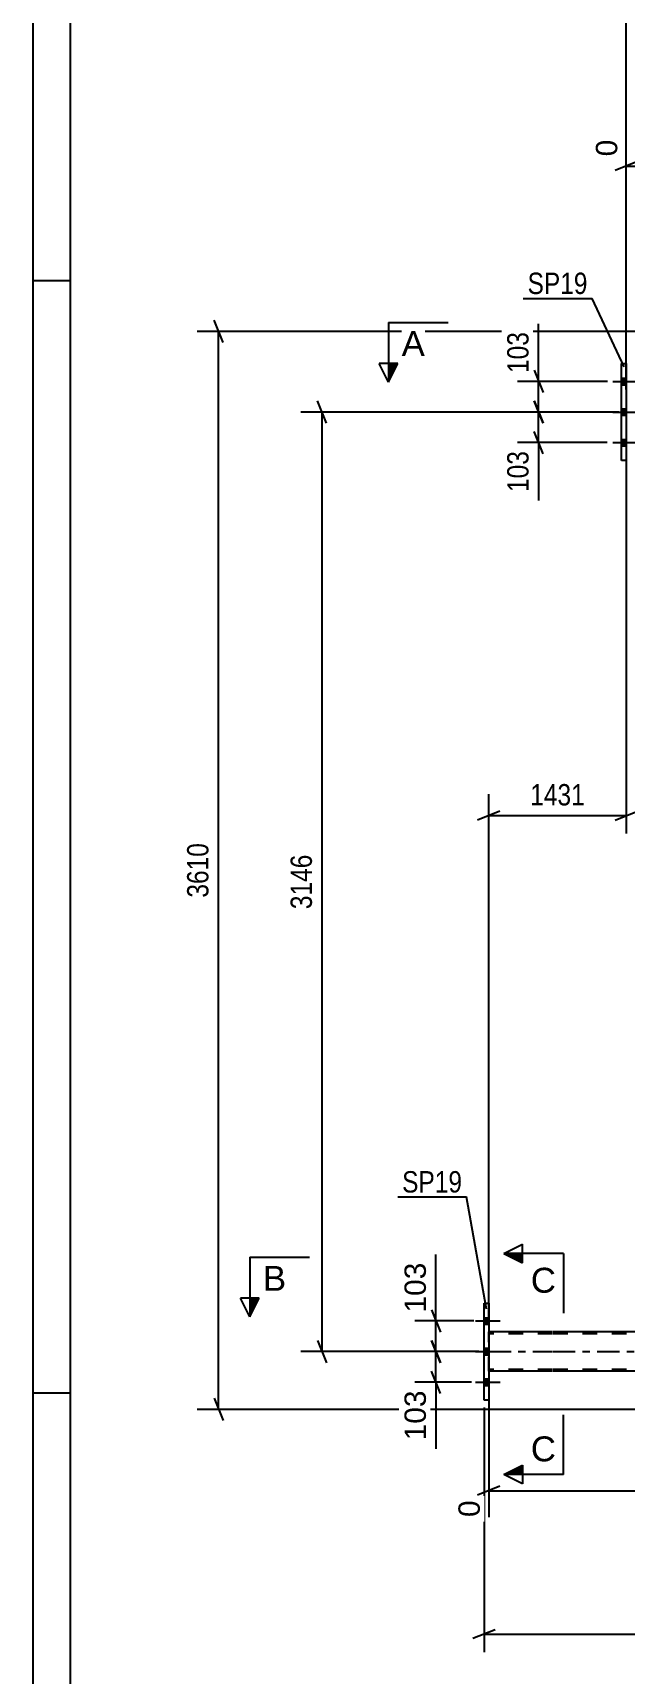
# Model space of a CAD drawing. Header units: millimetres. Extents: x 0 to 841, y 0 to 594.
# Drawn here: x 0 to 79.4, y 260.4 to 480.2 of the extents above; entities that cross this region are included whole.
import ezdxf

# ---------------------------------------------------------------- set-up
doc = ezdxf.new("R2010")
doc.units = ezdxf.units.MM
doc.linetypes.add('DXK_LINE_DOT2', pattern=[3.9198, 1.9599, -1.9599])
doc.linetypes.add('DXK_LINE_DOT3', pattern=[5.9187, 2.979, -0.9799, 0.9799, -0.9799])
doc.styles.add('Arial', font='arial.ttf', dxfattribs={"height": 0.2})
doc.styles.add('Arial Narrow', font='ARIALN.TTF', dxfattribs={"height": 0.2})

# ---------------------------------------------------------------- blocks, each defined once
blk = doc.blocks.new('Unknown-717034235-1133 - 15993')
at = {"color": 5, "linetype": 'Continuous'}
for p, q in [((0, 594), (0, 0)), ((5, 589), (5, 5)), ((5, 447), (0, 447)), ((5, 298), (0, 298))]:
    blk.add_line(p, q, dxfattribs=at)
blk = doc.blocks.new('Part-717034235-3907 - 3600')
at = {"color": 2, "linetype": 'Continuous'}
for p, q in [((78.89, 435.94), (79.53, 435.94)), ((78.89, 422.94), (78.89, 435.94)), ((79.53, 435.94), (79.53, 422.94)), ((79.53, 422.94), (78.89, 422.94))]:
    blk.add_line(p, q, dxfattribs=at)
blk = doc.blocks.new('Part-717034235-3978 - 3600')
at = {"color": 2, "linetype": 'Continuous'}
for p, q in [((60.47, 310.08), (61.11, 310.08)), ((60.47, 297.08), (60.47, 310.08)), ((61.11, 310.08), (61.11, 297.08)), ((61.11, 297.08), (60.47, 297.08))]:
    blk.add_line(p, q, dxfattribs=at)
blk = doc.blocks.new('Bolt-717034235-3983 - 3600')
at = {"linetype": 'Continuous'}
for points in [[(79.53, 433.1), (79.53, 433.98), (78.89, 433.98), (78.89, 433.1)], [(79.53, 433.1), (79.53, 433.98), (78.89, 433.98), (78.89, 433.1)], [(79.53, 433.1), (79.53, 433.98), (78.89, 433.98), (78.89, 433.1)], [(79.53, 429), (79.53, 429.88), (78.89, 429.88), (78.89, 429)], [(79.53, 429), (79.53, 429.88), (78.89, 429.88), (78.89, 429)], [(79.53, 424.9), (79.53, 425.78), (78.89, 425.78), (78.89, 424.9)], [(79.53, 424.9), (79.53, 425.78), (78.89, 425.78), (78.89, 424.9)], [(79.53, 424.9), (79.53, 425.78), (78.89, 425.78), (78.89, 424.9)]]:
    blk.add_hatch(color=1, dxfattribs=at).paths.add_polyline_path(points)
at = {"color": 1, "linetype": 'Continuous'}
for p, q in [((77.73, 433.54), (81.05, 433.54)), ((77.73, 433.54), (81.05, 433.54)), ((77.73, 433.54), (81.05, 433.54)), ((78.89, 433.98), (79.53, 433.98)), ((78.89, 433.98), (79.53, 433.98)), ((78.89, 433.98), (79.53, 433.98)), ((78.89, 433.1), (79.53, 433.1)), ((78.89, 433.1), (79.53, 433.1)), ((78.89, 433.1), (79.53, 433.1)), ((77.73, 429.44), (81.05, 429.44)), ((77.73, 429.44), (81.05, 429.44)), ((78.89, 429.88), (79.53, 429.88)), ((78.89, 429.88), (79.53, 429.88)), ((78.89, 429), (79.53, 429)), ((78.89, 429), (79.53, 429)), ((77.73, 425.34), (81.05, 425.34)), ((77.73, 425.34), (81.05, 425.34)), ((77.73, 425.34), (81.05, 425.34)), ((78.89, 425.78), (79.53, 425.78)), ((78.89, 425.78), (79.53, 425.78)), ((78.89, 425.78), (79.53, 425.78)), ((78.89, 424.9), (79.53, 424.9)), ((78.89, 424.9), (79.53, 424.9)), ((78.89, 424.9), (79.53, 424.9))]:
    blk.add_line(p, q, dxfattribs=at)
blk = doc.blocks.new('Bolt-717034235-3984 - 3600')
at = {"linetype": 'Continuous'}
for points in [[(61.11, 307.24), (61.11, 308.12), (60.47, 308.12), (60.47, 307.24)], [(61.11, 307.24), (61.11, 308.12), (60.47, 308.12), (60.47, 307.24)], [(61.11, 307.24), (61.11, 308.12), (60.47, 308.12), (60.47, 307.24)], [(61.11, 303.14), (61.11, 304.02), (60.47, 304.02), (60.47, 303.14)], [(61.11, 303.14), (61.11, 304.02), (60.47, 304.02), (60.47, 303.14)], [(61.11, 299.04), (61.11, 299.92), (60.47, 299.92), (60.47, 299.04)], [(61.11, 299.04), (61.11, 299.92), (60.47, 299.92), (60.47, 299.04)], [(61.11, 299.04), (61.11, 299.92), (60.47, 299.92), (60.47, 299.04)]]:
    blk.add_hatch(color=1, dxfattribs=at).paths.add_polyline_path(points)
at = {"color": 1, "linetype": 'Continuous'}
for p, q in [((60.47, 308.12), (61.11, 308.12)), ((60.47, 308.12), (61.11, 308.12)), ((60.47, 308.12), (61.11, 308.12)), ((59.31, 307.68), (62.63, 307.68)), ((59.31, 307.68), (62.63, 307.68)), ((59.31, 307.68), (62.63, 307.68)), ((60.47, 307.24), (61.11, 307.24)), ((60.47, 307.24), (61.11, 307.24)), ((60.47, 307.24), (61.11, 307.24)), ((59.31, 303.58), (62.63, 303.58)), ((59.31, 303.58), (62.63, 303.58)), ((60.47, 304.02), (61.11, 304.02)), ((60.47, 304.02), (61.11, 304.02)), ((60.47, 303.14), (61.11, 303.14)), ((60.47, 303.14), (61.11, 303.14)), ((59.31, 299.48), (62.63, 299.48)), ((59.31, 299.48), (62.63, 299.48)), ((59.31, 299.48), (62.63, 299.48)), ((60.47, 299.92), (61.11, 299.92)), ((60.47, 299.92), (61.11, 299.92)), ((60.47, 299.92), (61.11, 299.92)), ((60.47, 299.04), (61.11, 299.04)), ((60.47, 299.04), (61.11, 299.04)), ((60.47, 299.04), (61.11, 299.04))]:
    blk.add_line(p, q, dxfattribs=at)
blk = doc.blocks.new('Part-717034235-3989 - 3600')
at = {"color": 2, "linetype": 'Continuous'}
for p, q in [((69.63, 306.22), (61.11, 306.22)), ((168.32, 306.22), (69.73, 306.22)), ((69.63, 300.94), (61.11, 300.94)), ((168.32, 300.94), (69.73, 300.94))]:
    blk.add_line(p, q, dxfattribs=at)
at = {"color": 7, "linetype": 'DXK_LINE_DOT2'}
for p, q in [((61.11, 300.94), (61.11, 306.22)), ((69.63, 305.98), (61.11, 305.98)), ((742, 305.98), (69.73, 305.98)), ((69.63, 301.18), (61.11, 301.18)), ((742, 301.18), (69.73, 301.18))]:
    blk.add_line(p, q, dxfattribs=at)
at = {"color": 7, "linetype": 'DXK_LINE_DOT3'}
for p, q in [((61.11, 303.58), (69.63, 303.58)), ((69.73, 303.58), (742, 303.58))]:
    blk.add_line(p, q, dxfattribs=at)
blk = doc.blocks.new('StraightDimension-717034235-17335 - 3600')
at = {"color": 7, "linetype": 'Continuous'}
for p, q in [((133.8, 428.44), (133.8, 477.09)), ((79.53, 432.44), (79.53, 465.91)), ((81.03, 462.99), (78.03, 461.79)), ((79.53, 462.39), (133.8, 462.39)), ((132.3, 461.79), (135.3, 462.99))]:
    blk.add_line(p, q, dxfattribs=at)
at = {"color": 0, "linetype": 'Continuous'}
for points in [[(133.2, 477.69), (129, 477.69), (129, 467.59), (133.2, 467.59)], [(78.93, 466.51), (74.73, 466.51), (74.73, 463.09), (78.93, 463.09)]]:
    blk.add_wipeout(points, dxfattribs=at)
at = {"color": 0}
blk.add_wipeout([(111.71, 463.14), (111.71, 467.34), (101.62, 467.34), (101.62, 463.14)], dxfattribs=at)
at = {"color": 3, "linetype": 'Continuous', "style": 'Arial'}
for s, height, p in [('1357', 2.865, (132.6, 468.19)), ('0', 2.87, (78.33, 463.69))]:
    blk.add_text(s, height=height, rotation=90.0002, dxfattribs=at).set_placement(p)
at = {"color": 3, "style": 'Arial'}
blk.add_text('1357', height=2.865, dxfattribs=at).set_placement((102.22, 463.74))
blk = doc.blocks.new('StraightDimension-717034235-4157 - 3600')
at = {"color": 7, "linetype": 'Continuous'}
for p, q in [((81.17, 440.24), (22.04, 440.24)), ((25.49, 438.74), (24.29, 441.74)), ((24.89, 295.84), (24.89, 440.24)), ((24.29, 297.34), (25.49, 294.34)), ((167.32, 295.84), (22.04, 295.84))]:
    blk.add_line(p, q, dxfattribs=at)
at = {"color": 0}
blk.add_wipeout([(24.14, 372.3), (19.94, 372.3), (19.94, 363.79), (24.14, 363.79)], dxfattribs=at)
at = {"color": 3, "style": 'Arial Narrow'}
blk.add_text('3610', height=2.863, rotation=90.0002, dxfattribs=at).set_placement((23.54, 364.39))
blk = doc.blocks.new('StraightDimension-717034235-4123 - 3600')
at = {"color": 7, "linetype": 'Continuous'}
for p, q in [((78.53, 429.44), (64.94, 429.44)), ((67.19, 430.94), (68.39, 427.94)), ((67.79, 425.34), (67.79, 429.44)), ((68.39, 423.84), (67.19, 426.84)), ((76.96, 425.34), (64.94, 425.34))]:
    blk.add_line(p, q, dxfattribs=at)
at = {"color": 0}
blk.add_wipeout([(67.04, 424.82), (62.84, 424.82), (62.84, 418.13), (67.04, 418.13)], dxfattribs=at)
at = {"color": 7, "linetype": 'Continuous'}
blk.add_line((67.79, 425.34), (67.79, 417.61), dxfattribs=at)
blk.add_line((67.79, 425.34), (67.79, 417.61), dxfattribs=at)
at = {"color": 3, "style": 'Arial Narrow'}
blk.add_text('103', height=2.863, rotation=90.0002, dxfattribs=at).set_placement((66.44, 418.73))
blk = doc.blocks.new('StraightDimension-717034235-4132 - 3600')
at = {"color": 7, "linetype": 'Continuous'}
for p, q in [((77.01, 433.54), (64.94, 433.54)), ((67.19, 435.04), (68.39, 432.04)), ((67.79, 429.44), (67.79, 433.54)), ((78.53, 429.44), (64.94, 429.44)), ((68.39, 427.94), (67.19, 430.94))]:
    blk.add_line(p, q, dxfattribs=at)
at = {"color": 0}
blk.add_wipeout([(67.04, 440.75), (62.84, 440.75), (62.84, 434.07), (67.04, 434.07)], dxfattribs=at)
at = {"color": 7, "linetype": 'Continuous'}
blk.add_line((67.79, 433.54), (67.79, 441.27), dxfattribs=at)
blk.add_line((67.79, 433.54), (67.79, 441.27), dxfattribs=at)
at = {"color": 3, "style": 'Arial Narrow'}
blk.add_text('103', height=2.863, rotation=90.0002, dxfattribs=at).set_placement((66.44, 434.67))
blk = doc.blocks.new('StraightDimension-717034235-4142 - 3600')
at = {"color": 7, "linetype": 'Continuous'}
for p, q in [((77.89, 429.44), (35.91, 429.44)), ((39.36, 427.94), (38.16, 430.94)), ((38.76, 303.58), (38.76, 429.44)), ((59.79, 303.58), (35.91, 303.58)), ((38.16, 305.08), (39.36, 302.08))]:
    blk.add_line(p, q, dxfattribs=at)
at = {"color": 0}
blk.add_wipeout([(38.01, 370.77), (33.81, 370.77), (33.81, 362.25), (38.01, 362.25)], dxfattribs=at)
at = {"color": 3, "style": 'Arial Narrow'}
blk.add_text('3146', height=2.863, rotation=90.0002, dxfattribs=at).set_placement((37.41, 362.85))
blk = doc.blocks.new('StraightDimension-717034235-4171 - 3600')
at = {"color": 7, "linetype": 'Continuous'}
for p, q in [((79.53, 426.44), (79.53, 372.99)), ((61.11, 307.22), (61.11, 378.24)), ((62.61, 375.99), (59.61, 374.79)), ((78.03, 374.79), (81.03, 375.99)), ((61.11, 375.39), (79.53, 375.39))]:
    blk.add_line(p, q, dxfattribs=at)
at = {"color": 0}
blk.add_wipeout([(74.58, 376.14), (74.58, 380.34), (66.07, 380.34), (66.07, 376.14)], dxfattribs=at)
at = {"color": 3, "style": 'Arial Narrow'}
blk.add_text('1431', height=2.863, dxfattribs=at).set_placement((66.67, 376.74))
blk = doc.blocks.new('StraightDimension-717034235-4415 - 3600')
at = {"color": 7, "linetype": 'Continuous'}
for p, q in [((60.47, 296.08), (60.47, 263.33)), ((61.97, 266.33), (58.97, 265.13)), ((60.47, 265.73), (788.93, 265.73))]:
    blk.add_line(p, q, dxfattribs=at)
blk = doc.blocks.new('StraightDimension-717034235-5064 - 3600')
at = {"color": 7, "linetype": 'Continuous'}
for p, q in [((172.97, 305.22), (172.97, 274.75)), ((61.11, 299.94), (61.11, 281.42)), ((62.61, 285.54), (59.61, 284.34)), ((61.11, 284.94), (172.97, 284.94)), ((171.47, 284.34), (174.47, 285.54))]:
    blk.add_line(p, q, dxfattribs=at)
at = {"color": 0}
blk.add_wipeout([(122.09, 285.69), (122.09, 289.89), (111.99, 289.89), (111.99, 285.69)], dxfattribs=at)
at = {"color": 0, "linetype": 'Continuous'}
for points in [[(60.51, 284.24), (56.31, 284.24), (56.31, 280.82), (60.51, 280.82)], [(172.37, 284.24), (168.17, 284.24), (168.17, 274.15), (172.37, 274.15)]]:
    blk.add_wipeout(points, dxfattribs=at)
at = {"color": 3, "style": 'Arial'}
blk.add_text('3767', height=2.865, dxfattribs=at).set_placement((112.59, 286.29))
at = {"color": 3, "linetype": 'Continuous', "style": 'Arial'}
for s, height, p in [('0', 2.87, (59.91, 281.42)), ('3767', 2.865, (171.77, 274.75))]:
    blk.add_text(s, height=height, rotation=90.0002, dxfattribs=at).set_placement(p)
blk = doc.blocks.new('StraightDimension-717034235-5223 - 3600')
at = {"color": 7, "linetype": 'Continuous'}
for p, q in [((53.43, 309.18), (54.63, 306.18)), ((59.11, 307.68), (51.18, 307.68)), ((54.03, 303.58), (54.03, 307.68)), ((59.79, 303.58), (51.18, 303.58)), ((54.63, 302.08), (53.43, 305.08))]:
    blk.add_line(p, q, dxfattribs=at)
at = {"color": 0}
blk.add_wipeout([(53.28, 316.08), (49.08, 316.08), (49.08, 308.21), (53.28, 308.21)], dxfattribs=at)
at = {"color": 7, "linetype": 'Continuous'}
blk.add_line((54.03, 307.68), (54.03, 316.6), dxfattribs=at)
blk.add_line((54.03, 307.68), (54.03, 316.6), dxfattribs=at)
at = {"color": 3, "style": 'Arial'}
blk.add_text('103', height=2.865, rotation=90.0002, dxfattribs=at).set_placement((52.68, 308.81))
blk = doc.blocks.new('StraightDimension-717034235-5236 - 3600')
at = {"color": 7, "linetype": 'Continuous'}
for p, q in [((59.79, 303.58), (51.18, 303.58)), ((53.43, 305.08), (54.63, 302.08)), ((54.03, 299.48), (54.03, 303.58)), ((58.81, 299.48), (51.18, 299.48)), ((54.63, 297.98), (53.43, 300.98))]:
    blk.add_line(p, q, dxfattribs=at)
at = {"color": 0}
blk.add_wipeout([(53.28, 298.96), (49.08, 298.96), (49.08, 291.09), (53.28, 291.09)], dxfattribs=at)
at = {"color": 7, "linetype": 'Continuous'}
blk.add_line((54.03, 299.48), (54.03, 290.56), dxfattribs=at)
blk.add_line((54.03, 299.48), (54.03, 290.56), dxfattribs=at)
at = {"color": 3, "style": 'Arial'}
blk.add_text('103', height=2.865, rotation=90.0002, dxfattribs=at).set_placement((52.68, 291.69))
blk = doc.blocks.new('StraightDimension-717034235-17143 - 3600')
at = {"color": 7, "linetype": 'Continuous'}
for p, q in [((82.17, 440.73), (82.17, 500.51)), ((79.53, 432.44), (79.53, 494.69)), ((78.03, 486.07), (81.03, 487.27)), ((79.53, 486.67), (82.17, 486.67)), ((83.67, 487.27), (80.67, 486.07))]:
    blk.add_line(p, q, dxfattribs=at)
at = {"color": 0, "linetype": 'Continuous'}
blk.add_wipeout([(81.57, 501.11), (77.37, 501.11), (77.37, 495.47), (81.57, 495.47)], dxfattribs=at)
at = {"color": 0}
blk.add_wipeout([(83.68, 487.42), (83.68, 491.62), (78.03, 491.62), (78.03, 487.42)], dxfattribs=at)
at = {"color": 0, "linetype": 'Continuous'}
blk.add_wipeout([(78.93, 495.29), (74.73, 495.29), (74.73, 491.87), (78.93, 491.87)], dxfattribs=at)
at = {"color": 3, "linetype": 'Continuous', "style": 'Arial'}
for s, height, p in [('66', 2.865, (80.97, 496.07)), ('0', 2.87, (78.33, 492.47))]:
    blk.add_text(s, height=height, rotation=90.0002, dxfattribs=at).set_placement(p)
at = {"color": 3, "style": 'Arial'}
blk.add_text('66', height=2.865, dxfattribs=at).set_placement((78.63, 488.02))
blk = doc.blocks.new('Mark-717034235-3903 - 3600')
at = {"color": 0}
blk.add_wipeout([(74.35, 445.25), (74.35, 448.25), (66.31, 448.25), (66.31, 445.25)], dxfattribs=at)
blk.add_wipeout([(74.35, 445.25), (74.35, 448.25), (66.31, 448.25), (66.31, 445.25)], dxfattribs=at)
at = {"color": 30, "linetype": 'Continuous'}
for p in [(65.71, 444.65), (79.25, 435.5)]:
    blk.add_line(p, (74.95, 444.65), dxfattribs=at)
at = {"color": 3, "style": 'Arial Narrow'}
blk.add_text('SP19', height=2.863, dxfattribs=at).set_placement((66.31, 445.25))
blk = doc.blocks.new('Mark-717034235-3974 - 3600')
at = {"color": 0}
blk.add_wipeout([(57.54, 324.89), (57.54, 327.89), (49.5, 327.89), (49.5, 324.89)], dxfattribs=at)
blk.add_wipeout([(57.54, 324.89), (57.54, 327.89), (49.5, 327.89), (49.5, 324.89)], dxfattribs=at)
at = {"color": 30, "linetype": 'Continuous'}
for p in [(48.9, 324.29), (60.82, 309.25)]:
    blk.add_line(p, (58.14, 324.29), dxfattribs=at)
at = {"color": 3, "style": 'Arial Narrow'}
blk.add_text('SP19', height=2.863, dxfattribs=at).set_placement((49.5, 324.89))
blk = doc.blocks.new('SectionMark-717034235-5259 - 3600')
at = {"color": 6, "linetype": 'Continuous'}
for p, q in [((47.68, 441.44), (47.68, 433.44)), ((47.68, 433.44), (46.43, 435.94))]:
    blk.add_line(p, q, dxfattribs=at)
at = {"color": 0, "linetype": 'Continuous'}
blk.add_wipeout([(52.54, 436.94), (52.54, 440.44), (49.43, 440.44), (49.43, 436.94)], dxfattribs=at)
at = {"linetype": 'Continuous'}
blk.add_hatch(color=6, dxfattribs=at).paths.add_polyline_path([(47.68, 435.94), (48.93, 435.94), (47.68, 433.44)])
at = {"color": 6, "linetype": 'Continuous'}
for p, q in [((47.68, 441.44), (55.68, 441.44)), ((48.93, 435.94), (46.43, 435.94)), ((47.68, 433.44), (48.93, 435.94))]:
    blk.add_line(p, q, dxfattribs=at)
at = {"color": 3, "linetype": 'Continuous', "style": 'Arial'}
blk.add_text('A', height=3.34, dxfattribs=at).set_placement((49.43, 436.94))
blk = doc.blocks.new('SectionMark-717034235-5263 - 3600')
at = {"linetype": 'Continuous'}
for points in [[(65.61, 316.72), (65.61, 315.47), (63.11, 316.72)], [(65.61, 288.38), (65.61, 287.13), (63.11, 287.13)]]:
    blk.add_hatch(color=6, dxfattribs=at).paths.add_polyline_path(points)
at = {"color": 6, "linetype": 'Continuous'}
for p, q in [((63.11, 316.72), (65.61, 317.97)), ((71.11, 316.72), (63.11, 316.72)), ((63.11, 316.72), (65.61, 315.47)), ((65.61, 315.47), (65.61, 317.97)), ((63.11, 287.13), (65.61, 288.38)), ((65.61, 288.38), (65.61, 285.88)), ((71.11, 287.13), (63.11, 287.13)), ((65.61, 285.88), (63.11, 287.13))]:
    blk.add_line(p, q, dxfattribs=at)
at = {"color": 0, "linetype": 'Continuous'}
for points in [[(70.11, 311.47), (70.11, 314.97), (66.74, 314.97), (66.74, 311.47)], [(70.11, 288.88), (70.11, 292.38), (66.74, 292.38), (66.74, 288.88)]]:
    blk.add_wipeout(points, dxfattribs=at)
at = {"color": 6, "linetype": 'Continuous'}
for p, q in [((71.11, 316.72), (71.11, 308.72)), ((71.11, 287.13), (71.11, 295.13))]:
    blk.add_line(p, q, dxfattribs=at)
at = {"color": 3, "linetype": 'Continuous', "style": 'Arial'}
for p in [(66.74, 311.47), (66.74, 288.88)]:
    blk.add_text('C', height=3.34, dxfattribs=at).set_placement(p)
blk = doc.blocks.new('SectionMark-717034235-5265 - 3600')
at = {"color": 6, "linetype": 'Continuous'}
for p, q in [((29.09, 316.22), (29.09, 308.22)), ((29.09, 308.22), (27.84, 310.72))]:
    blk.add_line(p, q, dxfattribs=at)
at = {"color": 0, "linetype": 'Continuous'}
blk.add_wipeout([(33.95, 311.72), (33.95, 315.22), (30.84, 315.22), (30.84, 311.72)], dxfattribs=at)
at = {"linetype": 'Continuous'}
blk.add_hatch(color=6, dxfattribs=at).paths.add_polyline_path([(29.09, 310.72), (30.34, 310.72), (29.09, 308.22)])
at = {"color": 6, "linetype": 'Continuous'}
for p, q in [((29.09, 316.22), (37.09, 316.22)), ((30.34, 310.72), (27.84, 310.72)), ((29.09, 308.22), (30.34, 310.72))]:
    blk.add_line(p, q, dxfattribs=at)
at = {"color": 3, "linetype": 'Continuous', "style": 'Arial'}
blk.add_text('B', height=3.34, dxfattribs=at).set_placement((30.84, 311.72))

msp = doc.modelspace()

# ---------------------------------------------------------------- block references
for name in ['Unknown-717034235-1133 - 15993', 'Part-717034235-3907 - 3600', 'Bolt-717034235-3983 - 3600', 'Part-717034235-3978 - 3600', 'Bolt-717034235-3984 - 3600', 'Part-717034235-3989 - 3600']:
    msp.add_blockref(name, (0, 0))

# ---------------------------------------------------------------- next in the draw order: block references
msp.add_blockref('StraightDimension-717034235-17335 - 3600', (0, 0))

# ---------------------------------------------------------------- next in the draw order: block references
msp.add_blockref('StraightDimension-717034235-4157 - 3600', (0, 0))

# ---------------------------------------------------------------- next in the draw order: block references
msp.add_blockref('StraightDimension-717034235-4123 - 3600', (0, 0))

# ---------------------------------------------------------------- next in the draw order: block references
msp.add_blockref('StraightDimension-717034235-4132 - 3600', (0, 0))

# ---------------------------------------------------------------- next in the draw order: block references
for name in ['StraightDimension-717034235-17143 - 3600', 'StraightDimension-717034235-4142 - 3600']:
    msp.add_blockref(name, (0, 0))

# ---------------------------------------------------------------- next in the draw order: block references
for name in ['Mark-717034235-3903 - 3600', 'StraightDimension-717034235-4171 - 3600']:
    msp.add_blockref(name, (0, 0))

# ---------------------------------------------------------------- next in the draw order: block references
for name in ['SectionMark-717034235-5259 - 3600', 'StraightDimension-717034235-4415 - 3600']:
    msp.add_blockref(name, (0, 0))

# ---------------------------------------------------------------- next in the draw order: block references
msp.add_blockref('StraightDimension-717034235-5064 - 3600', (0, 0))

# ---------------------------------------------------------------- next in the draw order: block references
for name in ['SectionMark-717034235-5263 - 3600', 'StraightDimension-717034235-5223 - 3600']:
    msp.add_blockref(name, (0, 0))

# ---------------------------------------------------------------- next in the draw order: block references
for name in ['Mark-717034235-3974 - 3600', 'StraightDimension-717034235-5236 - 3600']:
    msp.add_blockref(name, (0, 0))

# ---------------------------------------------------------------- next in the draw order: block references
msp.add_blockref('SectionMark-717034235-5265 - 3600', (0, 0))

doc.saveas('drawing.dxf')
